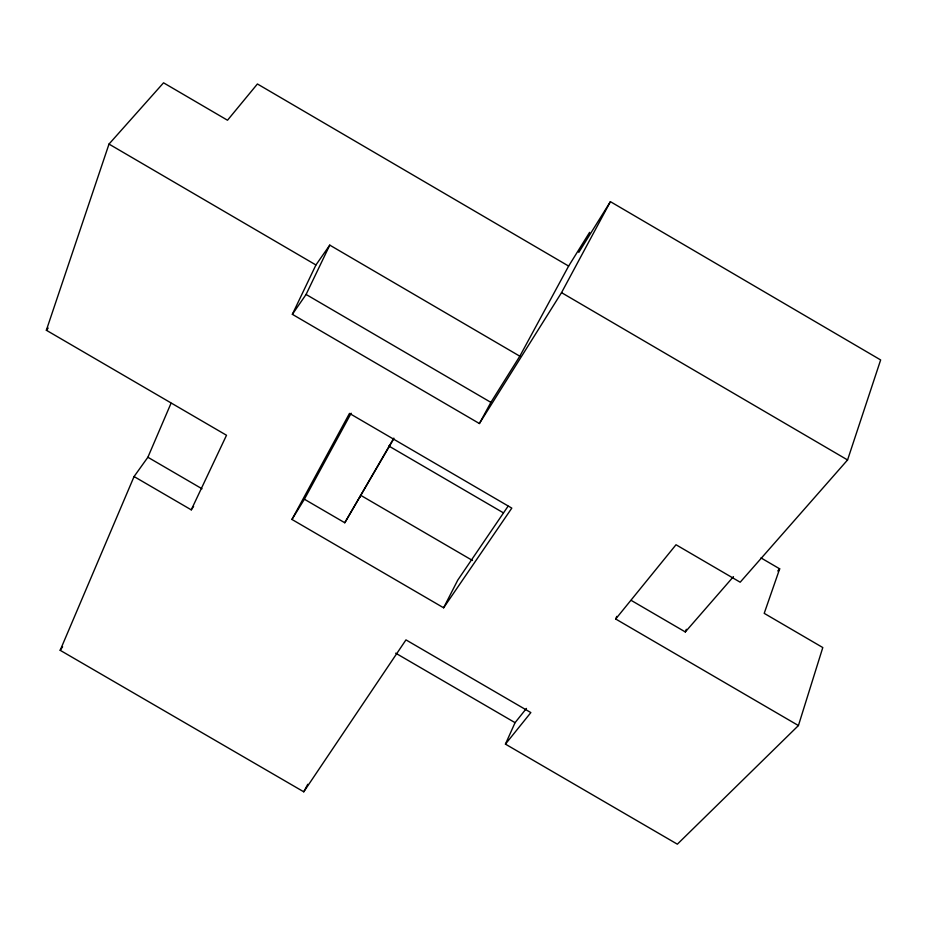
<?xml version="1.0" encoding="UTF-8"?>
<svg xmlns="http://www.w3.org/2000/svg" width="927" height="927" viewBox="0 0 927 927"><rect width="100%" height="100%" fill="white"/><g stroke="black" fill="none" stroke-linecap="round" stroke-linejoin="round"><path stroke-width="1.39" d="M526.443 708.437L515.064 722.666L505.435 744.126L677.359 844.184L798.425 725.551L822.794 647.544L764.207 613.35L779.677 568.83L760.986 557.915M798.425 725.551L615.69 619.004L676.015 544.752L740.186 582.214L847.568 459.954L880.65 359.943L610.406 201.657L578.772 252.434L589.607 232.353L568.633 266.072L519.827 356.2L490.893 402.376L479.398 423.535L292.353 314.323L315.933 264.971L329.769 245.122L519.827 356.2M171.031 403.268L147.88 457.254L134.067 476.548L191.263 509.85L226.512 435.261L46.35 330.255L109.004 144.079L163.546 82.816L227.509 120.232L257.416 83.975L568.633 266.072M631.194 600.383L685.32 631.947L686.328 629.306M615.69 619.004L616.791 616.385M505.435 744.126L530.847 712.585L405.968 639.885L303.766 791.809L60.174 650.302L134.067 476.548M292.353 314.323L306.084 294.45L329.769 245.122M443.616 607.799L511.808 508.112L349.491 413.407L291.947 519.444L443.616 607.799L457.776 580.093L508.077 506.2M303.766 791.809L307.764 784.288M479.398 423.535L561.53 292.642L610.406 201.657M291.947 519.444L304.392 499.224L351.148 413.233M304.392 499.224L344.786 522.758L393.813 438.123M359.525 497.66L360.835 495.389L472.469 560.464M393.732 438.877L344.786 522.758M191.263 509.85L193.592 506.385M60.174 650.302L62.607 646.791M46.35 330.255L48.169 328.065M685.32 631.947L733.454 576.64M777.741 570.986L779.677 568.83M395.678 653.164L515.064 722.666M109.004 144.079L315.933 264.971M306.084 294.45L490.893 402.376M388.737 445.957L503.257 512.758M147.88 457.254L202.016 488.784M561.53 292.642L847.568 459.954"/></g></svg>
